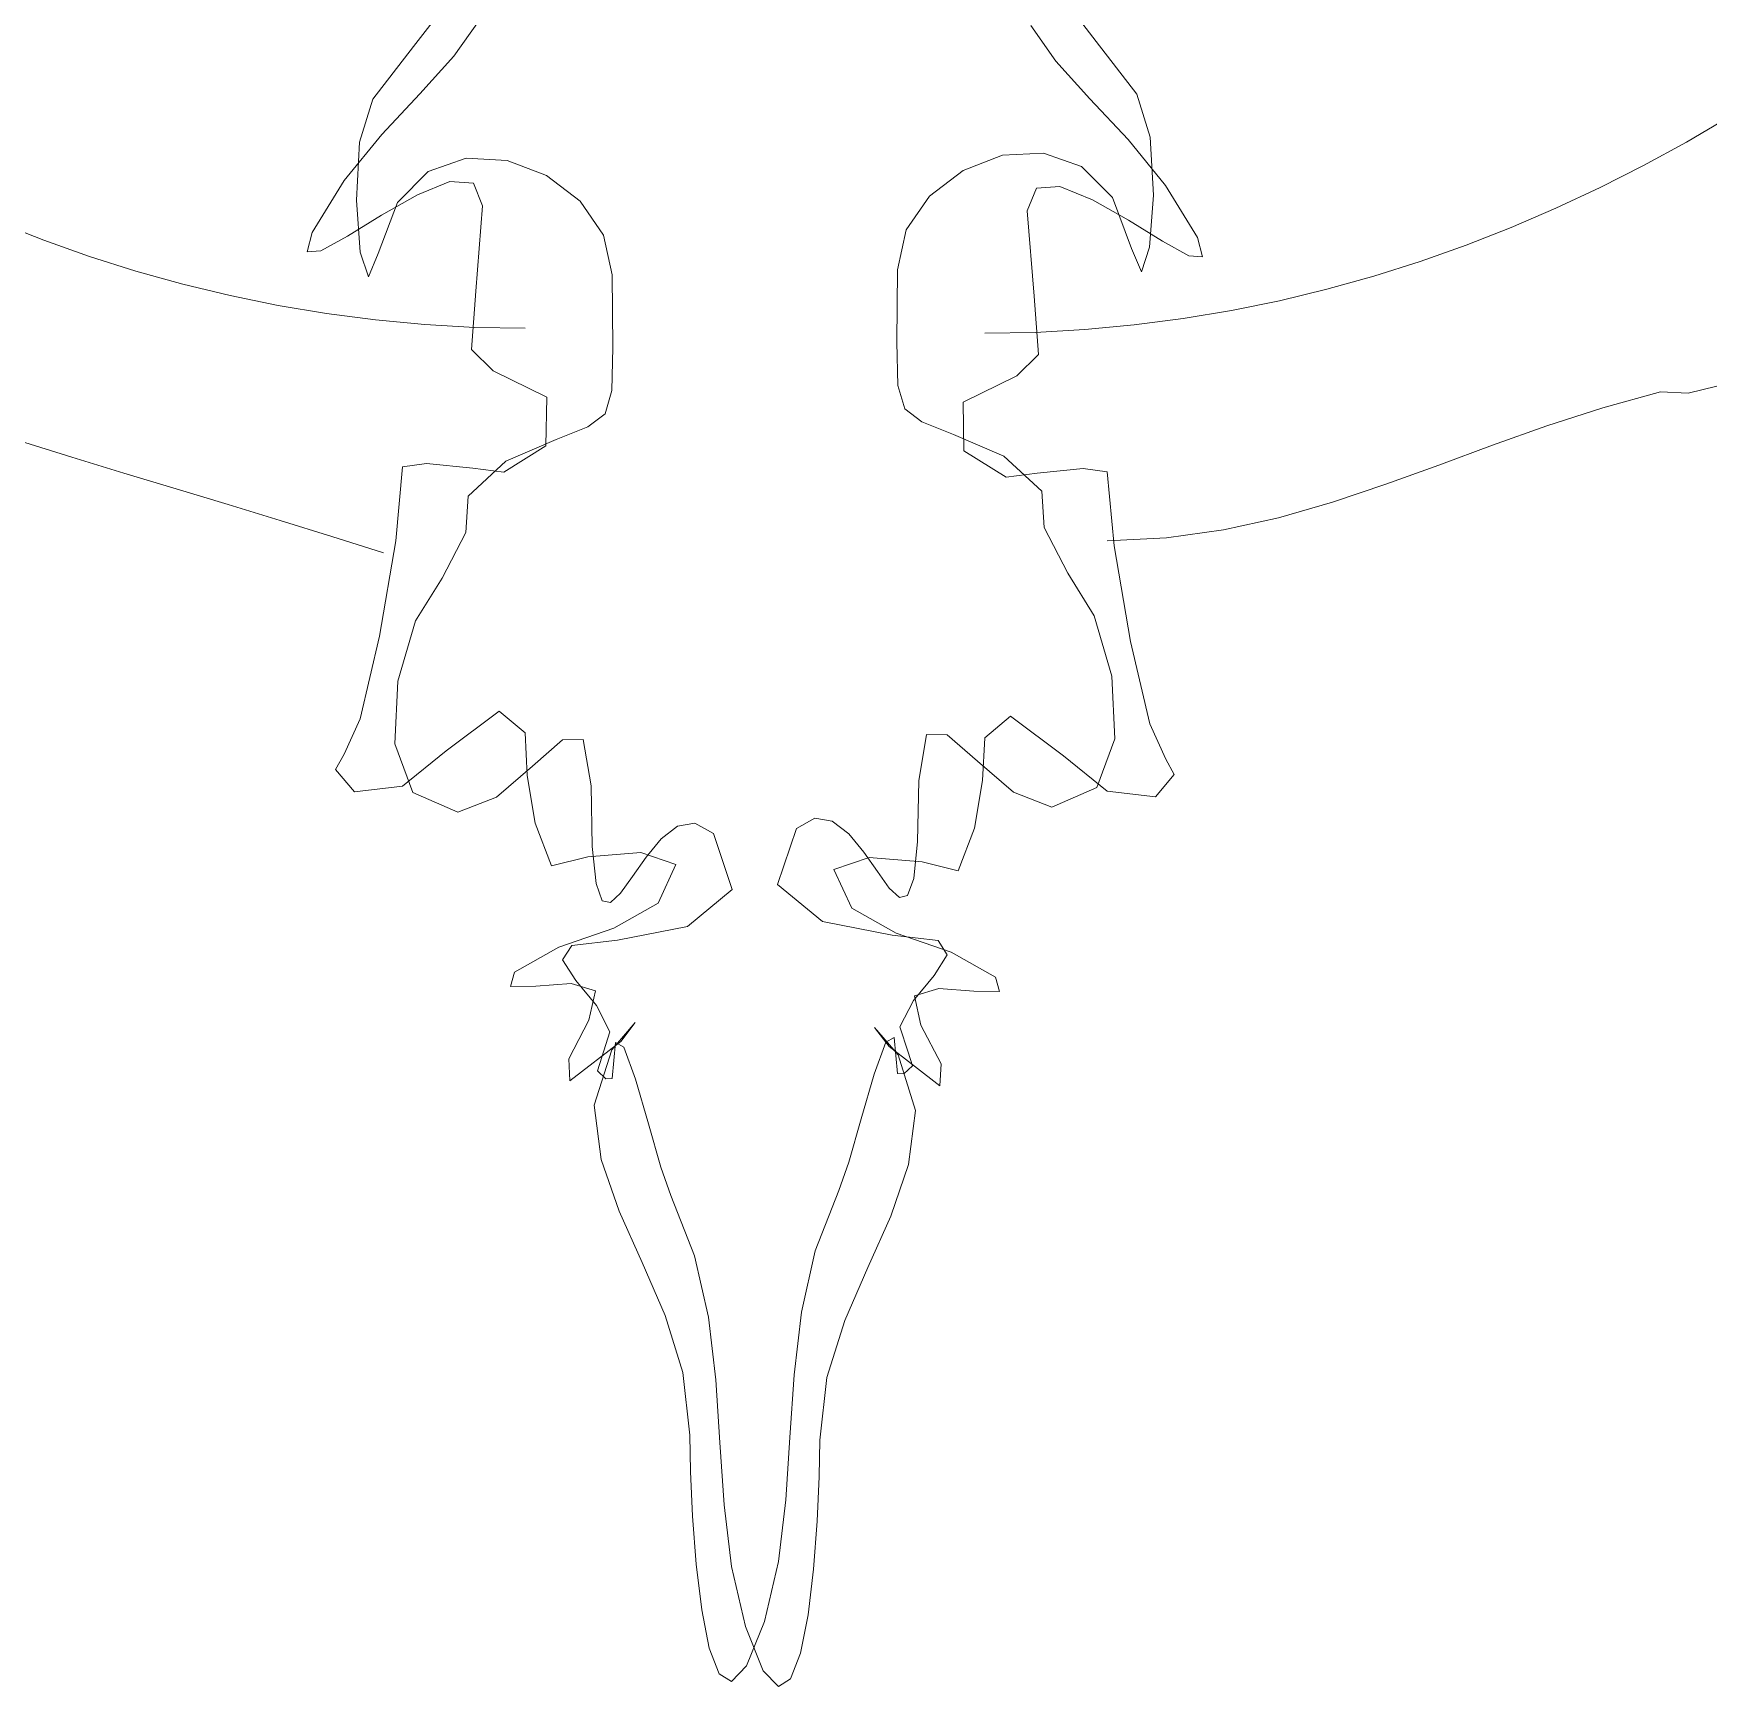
# Model space of a CAD drawing. Header units: centimetres. Extents: x 134057 to 145613, y 5028 to 39996.
# Drawn here: x 141053.73 to 141096.34, y 25150.75 to 25192.79 of the extents above; entities that cross this region are included whole.
import ezdxf

# ---------------------------------------------------------------- set-up
doc = ezdxf.new("R2010")
doc.units = ezdxf.units.CM
doc.layers.add('TEXT', color=3, linetype='Continuous', lineweight=20)

msp = doc.modelspace()

# ---------------------------------------------------------------- linework, layer by layer
at = {"layer": 'TEXT', "color": 2, "linetype": 'Continuous', "lineweight": 13}
for p, q in [((141064.345, 25193.696), (141063.4, 25192.461)), ((141064.345, 25193.696), (141063.4, 25192.461)), ((141079.823, 25193.823), (141080.769, 25192.588)), ((141079.823, 25193.823), (141080.769, 25192.588)), ((141064.425, 25192.216), (141065.069, 25193.127)), ((141064.425, 25192.216), (141065.069, 25193.127)), ((141079.743, 25192.088), (141079.1, 25192.999)), ((141079.743, 25192.088), (141079.1, 25192.999)), ((141080.769, 25192.588), (141081.803, 25191.251)), ((141080.769, 25192.588), (141081.803, 25191.251)), ((141063.4, 25192.461), (141062.365, 25191.124)), ((141063.4, 25192.461), (141062.365, 25191.124)), ((141063.56, 25191.26), (141064.425, 25192.216)), ((141063.56, 25191.26), (141064.425, 25192.216)), ((141080.608, 25191.133), (141079.743, 25192.088)), ((141080.608, 25191.133), (141079.743, 25192.088)), ((141062.365, 25191.124), (141062.029, 25190.027)), ((141062.365, 25191.124), (141062.029, 25190.027)), ((141062.592, 25190.221), (141063.56, 25191.26)), ((141062.592, 25190.221), (141063.56, 25191.26)), ((141081.577, 25190.094), (141080.608, 25191.133)), ((141081.577, 25190.094), (141080.608, 25191.133)), ((141081.803, 25191.251), (141082.14, 25190.154)), ((141081.803, 25191.251), (141082.14, 25190.154)), ((141096.859, 25190.663), (141095.784, 25190.034)), ((141096.859, 25190.663), (141095.784, 25190.034)), ((141061.639, 25189.058), (141062.592, 25190.221)), ((141061.639, 25189.058), (141062.592, 25190.221)), ((141062.029, 25190.027), (141061.945, 25188.553)), ((141062.029, 25190.027), (141061.945, 25188.553)), ((141082.529, 25188.931), (141081.577, 25190.094)), ((141082.529, 25188.931), (141081.577, 25190.094)), ((141082.14, 25190.154), (141082.223, 25188.68)), ((141082.14, 25190.154), (141082.223, 25188.68)), ((141095.784, 25190.034), (141094.693, 25189.438)), ((141095.784, 25190.034), (141094.693, 25189.438)), ((141063.774, 25189.284), (141064.742, 25189.62)), ((141063.774, 25189.284), (141064.742, 25189.62)), ((141064.742, 25189.62), (141065.783, 25189.567)), ((141064.742, 25189.62), (141065.783, 25189.567)), ((141078.385, 25189.695), (141077.382, 25189.311)), ((141078.385, 25189.695), (141077.382, 25189.311)), ((141079.426, 25189.748), (141078.385, 25189.695)), ((141079.426, 25189.748), (141078.385, 25189.695)), ((141080.394, 25189.411), (141079.426, 25189.748)), ((141080.394, 25189.411), (141079.426, 25189.748)), ((141062.99, 25188.496), (141063.774, 25189.284)), ((141062.99, 25188.496), (141063.774, 25189.284)), ((141065.783, 25189.567), (141066.786, 25189.184)), ((141065.783, 25189.567), (141066.786, 25189.184)), ((141066.786, 25189.184), (141067.64, 25188.531)), ((141066.786, 25189.184), (141067.64, 25188.531)), ((141077.382, 25189.311), (141076.528, 25188.658)), ((141077.382, 25189.311), (141076.528, 25188.658)), ((141081.179, 25188.624), (141080.394, 25189.411)), ((141081.179, 25188.624), (141080.394, 25189.411)), ((141094.693, 25189.438), (141093.586, 25188.877)), ((141094.693, 25189.438), (141093.586, 25188.877)), ((141060.821, 25187.732), (141061.639, 25189.058)), ((141060.821, 25187.732), (141061.639, 25189.058)), ((141064.324, 25189.026), (141063.497, 25188.694)), ((141064.324, 25189.026), (141063.497, 25188.694)), ((141064.923, 25188.99), (141064.324, 25189.026)), ((141064.923, 25188.99), (141064.324, 25189.026)), ((141065.153, 25188.409), (141064.923, 25188.99)), ((141065.153, 25188.409), (141064.923, 25188.99)), ((141079.015, 25188.281), (141079.246, 25188.863)), ((141079.015, 25188.281), (141079.246, 25188.863)), ((141079.246, 25188.863), (141079.845, 25188.899)), ((141079.246, 25188.863), (141079.845, 25188.899)), ((141079.845, 25188.899), (141080.672, 25188.567)), ((141079.845, 25188.899), (141080.672, 25188.567)), ((141083.347, 25187.604), (141082.529, 25188.931)), ((141083.347, 25187.604), (141082.529, 25188.931)), ((141093.586, 25188.877), (141092.464, 25188.351)), ((141093.586, 25188.877), (141092.464, 25188.351)), ((141061.945, 25188.553), (141062.044, 25187.235)), ((141061.945, 25188.553), (141062.044, 25187.235)), ((141062.501, 25187.198), (141062.99, 25188.496)), ((141062.501, 25187.198), (141062.99, 25188.496)), ((141063.497, 25188.694), (141062.581, 25188.172)), ((141063.497, 25188.694), (141062.581, 25188.172)), ((141064.983, 25186.238), (141065.153, 25188.409)), ((141064.983, 25186.238), (141065.153, 25188.409)), ((141067.64, 25188.531), (141068.234, 25187.668)), ((141067.64, 25188.531), (141068.234, 25187.668)), ((141076.528, 25188.658), (141075.934, 25187.796)), ((141076.528, 25188.658), (141075.934, 25187.796)), ((141080.672, 25188.567), (141081.587, 25188.044)), ((141080.672, 25188.567), (141081.587, 25188.044)), ((141081.668, 25187.326), (141081.179, 25188.624)), ((141081.668, 25187.326), (141081.179, 25188.624)), ((141082.223, 25188.68), (141082.125, 25187.362)), ((141082.223, 25188.68), (141082.125, 25187.362)), ((141092.464, 25188.351), (141091.327, 25187.862)), ((141092.464, 25188.351), (141091.327, 25187.862)), ((141052.841, 25187.989), (141053.993, 25187.538)), ((141052.841, 25187.989), (141053.993, 25187.538)), ((141062.581, 25188.172), (141061.716, 25187.637)), ((141062.581, 25188.172), (141061.716, 25187.637)), ((141079.186, 25186.11), (141079.015, 25188.281)), ((141079.186, 25186.11), (141079.015, 25188.281)), ((141081.587, 25188.044), (141082.452, 25187.509)), ((141081.587, 25188.044), (141082.452, 25187.509)), ((141053.993, 25187.538), (141055.158, 25187.125)), ((141053.993, 25187.538), (141055.158, 25187.125)), ((141060.697, 25187.239), (141060.821, 25187.732)), ((141060.697, 25187.239), (141060.821, 25187.732)), ((141061.716, 25187.637), (141061.041, 25187.266)), ((141061.716, 25187.637), (141061.041, 25187.266)), ((141068.234, 25187.668), (141068.457, 25186.657)), ((141068.234, 25187.668), (141068.457, 25186.657)), ((141075.934, 25187.796), (141075.712, 25186.784)), ((141075.934, 25187.796), (141075.712, 25186.784)), ((141082.452, 25187.509), (141083.127, 25187.139)), ((141082.452, 25187.509), (141083.127, 25187.139)), ((141083.472, 25187.111), (141083.347, 25187.604)), ((141083.472, 25187.111), (141083.347, 25187.604)), ((141091.327, 25187.862), (141090.176, 25187.41)), ((141091.327, 25187.862), (141090.176, 25187.41)), ((141055.158, 25187.125), (141056.338, 25186.751)), ((141055.158, 25187.125), (141056.338, 25186.751)), ((141061.041, 25187.266), (141060.697, 25187.239)), ((141061.041, 25187.266), (141060.697, 25187.239)), ((141062.044, 25187.235), (141062.253, 25186.606)), ((141062.044, 25187.235), (141062.253, 25186.606)), ((141062.253, 25186.606), (141062.501, 25187.198)), ((141062.253, 25186.606), (141062.501, 25187.198)), ((141081.916, 25186.733), (141081.668, 25187.326)), ((141081.916, 25186.733), (141081.668, 25187.326)), ((141082.125, 25187.362), (141081.916, 25186.733)), ((141082.125, 25187.362), (141081.916, 25186.733)), ((141083.127, 25187.139), (141083.472, 25187.111)), ((141083.127, 25187.139), (141083.472, 25187.111)), ((141090.176, 25187.41), (141089.01, 25186.997)), ((141090.176, 25187.41), (141089.01, 25186.997)), ((141056.338, 25186.751), (141057.531, 25186.418)), ((141056.338, 25186.751), (141057.531, 25186.418)), ((141068.457, 25186.657), (141068.473, 25184.811)), ((141068.457, 25186.657), (141068.473, 25184.811)), ((141075.712, 25186.784), (141075.696, 25184.939)), ((141075.712, 25186.784), (141075.696, 25184.939)), ((141087.831, 25186.624), (141086.638, 25186.29)), ((141087.831, 25186.624), (141086.638, 25186.29)), ((141089.01, 25186.997), (141087.831, 25186.624)), ((141089.01, 25186.997), (141087.831, 25186.624)), ((141057.531, 25186.418), (141058.737, 25186.126)), ((141057.531, 25186.418), (141058.737, 25186.126)), ((141064.872, 25184.759), (141064.983, 25186.238)), ((141064.872, 25184.759), (141064.983, 25186.238)), ((141086.638, 25186.29), (141085.431, 25185.998)), ((141086.638, 25186.29), (141085.431, 25185.998)), ((141058.737, 25186.126), (141059.957, 25185.876)), ((141058.737, 25186.126), (141059.957, 25185.876)), ((141059.957, 25185.876), (141061.189, 25185.669)), ((141059.957, 25185.876), (141061.189, 25185.669)), ((141079.296, 25184.631), (141079.186, 25186.11)), ((141079.296, 25184.631), (141079.186, 25186.11)), ((141085.431, 25185.998), (141084.212, 25185.748)), ((141085.431, 25185.998), (141084.212, 25185.748)), ((141061.189, 25185.669), (141062.433, 25185.507)), ((141061.189, 25185.669), (141062.433, 25185.507)), ((141062.433, 25185.507), (141063.689, 25185.39)), ((141062.433, 25185.507), (141063.689, 25185.39)), ((141063.689, 25185.39), (141064.957, 25185.319)), ((141063.689, 25185.39), (141064.957, 25185.319)), ((141081.736, 25185.38), (141080.48, 25185.263)), ((141081.736, 25185.38), (141080.48, 25185.263)), ((141082.98, 25185.542), (141081.736, 25185.38)), ((141082.98, 25185.542), (141081.736, 25185.38)), ((141084.212, 25185.748), (141082.98, 25185.542)), ((141084.212, 25185.748), (141082.98, 25185.542)), ((141064.957, 25185.319), (141066.236, 25185.295)), ((141064.957, 25185.319), (141066.236, 25185.295)), ((141075.696, 25184.939), (141075.722, 25183.841)), ((141075.696, 25184.939), (141075.722, 25183.841)), ((141079.212, 25185.192), (141077.932, 25185.168)), ((141079.212, 25185.192), (141077.932, 25185.168)), ((141080.48, 25185.263), (141079.212, 25185.192)), ((141080.48, 25185.263), (141079.212, 25185.192)), ((141065.424, 25184.212), (141064.872, 25184.759)), ((141065.424, 25184.212), (141064.872, 25184.759)), ((141068.473, 25184.811), (141068.447, 25183.714)), ((141068.473, 25184.811), (141068.447, 25183.714)), ((141078.745, 25184.085), (141079.296, 25184.631)), ((141078.745, 25184.085), (141079.296, 25184.631)), ((141066.788, 25183.545), (141065.424, 25184.212)), ((141066.788, 25183.545), (141065.424, 25184.212)), ((141077.381, 25183.418), (141078.745, 25184.085)), ((141077.381, 25183.418), (141078.745, 25184.085)), ((141097.515, 25184.06), (141095.829, 25183.645)), ((141068.447, 25183.714), (141068.271, 25183.12)), ((141068.447, 25183.714), (141068.271, 25183.12)), ((141075.722, 25183.841), (141075.898, 25183.248)), ((141075.722, 25183.841), (141075.898, 25183.248)), ((141095.124, 25183.679), (141093.652, 25183.276)), ((141095.829, 25183.645), (141095.124, 25183.679)), ((141066.767, 25182.307), (141066.788, 25183.545)), ((141066.767, 25182.307), (141066.788, 25183.545)), ((141075.898, 25183.248), (141076.333, 25182.914)), ((141075.898, 25183.248), (141076.333, 25182.914)), ((141077.401, 25182.18), (141077.381, 25183.418)), ((141077.401, 25182.18), (141077.381, 25183.418)), ((141093.652, 25183.276), (141092.23, 25182.817)), ((141067.835, 25182.786), (141067.031, 25182.467)), ((141067.835, 25182.786), (141067.031, 25182.467)), ((141068.271, 25183.12), (141067.835, 25182.786)), ((141068.271, 25183.12), (141067.835, 25182.786)), ((141076.333, 25182.914), (141077.137, 25182.595)), ((141076.333, 25182.914), (141077.137, 25182.595)), ((141092.23, 25182.817), (141090.847, 25182.323)), ((141054.703, 25182.019), (141053.379, 25182.43)), ((141067.031, 25182.467), (141065.75, 25181.919)), ((141067.031, 25182.467), (141065.75, 25181.919)), ((141077.137, 25182.595), (141078.419, 25182.046)), ((141077.137, 25182.595), (141078.419, 25182.046)), ((141056.03, 25181.614), (141054.703, 25182.019)), ((141065.75, 25181.919), (141064.787, 25181.026)), ((141065.75, 25181.919), (141064.787, 25181.026)), ((141065.695, 25181.64), (141066.767, 25182.307)), ((141065.695, 25181.64), (141066.767, 25182.307)), ((141078.474, 25181.513), (141077.401, 25182.18)), ((141078.474, 25181.513), (141077.401, 25182.18)), ((141078.419, 25182.046), (141079.382, 25181.154)), ((141078.419, 25182.046), (141079.382, 25181.154)), ((141090.847, 25182.323), (141089.486, 25181.818)), ((141057.357, 25181.213), (141056.03, 25181.614)), ((141062.947, 25179.891), (141063.123, 25181.776)), ((141062.947, 25179.891), (141063.123, 25181.776)), ((141063.123, 25181.776), (141063.729, 25181.861)), ((141063.123, 25181.776), (141063.729, 25181.861)), ((141063.729, 25181.861), (141064.907, 25181.736)), ((141063.729, 25181.861), (141064.907, 25181.736)), ((141064.907, 25181.736), (141065.695, 25181.64)), ((141064.907, 25181.736), (141065.695, 25181.64)), ((141079.261, 25181.608), (141078.474, 25181.513)), ((141079.261, 25181.608), (141078.474, 25181.513)), ((141080.439, 25181.733), (141079.261, 25181.608)), ((141080.439, 25181.733), (141079.261, 25181.608)), ((141081.046, 25181.648), (141080.439, 25181.733)), ((141081.046, 25181.648), (141080.439, 25181.733)), ((141081.221, 25179.764), (141081.046, 25181.648)), ((141081.221, 25179.764), (141081.046, 25181.648)), ((141089.486, 25181.818), (141088.136, 25181.327)), ((141058.684, 25180.812), (141057.357, 25181.213)), ((141079.382, 25181.154), (141079.442, 25180.231)), ((141079.382, 25181.154), (141079.442, 25180.231)), ((141088.136, 25181.327), (141086.781, 25180.872)), ((141060.007, 25180.409), (141058.684, 25180.812)), ((141064.787, 25181.026), (141064.727, 25180.104)), ((141064.787, 25181.026), (141064.727, 25180.104)), ((141086.781, 25180.872), (141085.409, 25180.477)), ((141061.325, 25180), (141060.007, 25180.409)), ((141079.442, 25180.231), (141080.043, 25179.068)), ((141079.442, 25180.231), (141080.043, 25179.068)), ((141085.409, 25180.477), (141084.004, 25180.166)), ((141062.636, 25179.582), (141061.325, 25180)), ((141062.53, 25177.461), (141062.947, 25179.891)), ((141062.53, 25177.461), (141062.947, 25179.891)), ((141064.727, 25180.104), (141064.125, 25178.941)), ((141064.727, 25180.104), (141064.125, 25178.941)), ((141082.555, 25179.962), (141081.046, 25179.888)), ((141084.004, 25180.166), (141082.555, 25179.962)), ((141081.638, 25177.333), (141081.221, 25179.764)), ((141081.638, 25177.333), (141081.221, 25179.764)), ((141064.125, 25178.941), (141063.453, 25177.854)), ((141064.125, 25178.941), (141063.453, 25177.854)), ((141080.043, 25179.068), (141080.716, 25177.981)), ((141080.043, 25179.068), (141080.716, 25177.981)), ((141063.453, 25177.854), (141063.001, 25176.318)), ((141063.453, 25177.854), (141063.001, 25176.318)), ((141080.716, 25177.981), (141081.167, 25176.445)), ((141080.716, 25177.981), (141081.167, 25176.445)), ((141062.038, 25175.361), (141062.53, 25177.461)), ((141062.038, 25175.361), (141062.53, 25177.461)), ((141082.131, 25175.233), (141081.638, 25177.333)), ((141082.131, 25175.233), (141081.638, 25177.333)), ((141081.167, 25176.445), (141081.242, 25174.858)), ((141081.167, 25176.445), (141081.242, 25174.858)), ((141063.001, 25176.318), (141062.926, 25174.73)), ((141063.001, 25176.318), (141062.926, 25174.73)), ((141065.579, 25175.559), (141064.231, 25174.546)), ((141065.579, 25175.559), (141064.231, 25174.546)), ((141066.236, 25175.007), (141065.579, 25175.559)), ((141066.236, 25175.007), (141065.579, 25175.559)), ((141061.634, 25174.466), (141062.038, 25175.361)), ((141061.634, 25174.466), (141062.038, 25175.361)), ((141077.932, 25174.88), (141078.589, 25175.431)), ((141077.932, 25174.88), (141078.589, 25175.431)), ((141078.589, 25175.431), (141079.938, 25174.419)), ((141078.589, 25175.431), (141079.938, 25174.419)), ((141082.535, 25174.338), (141082.131, 25175.233)), ((141082.535, 25174.338), (141082.131, 25175.233)), ((141062.926, 25174.73), (141063.384, 25173.487)), ((141062.926, 25174.73), (141063.384, 25173.487)), ((141066.291, 25173.919), (141066.236, 25175.007)), ((141066.291, 25173.919), (141066.236, 25175.007)), ((141066.424, 25174.159), (141067.192, 25174.827)), ((141066.424, 25174.159), (141067.192, 25174.827)), ((141067.192, 25174.827), (141067.719, 25174.839)), ((141067.192, 25174.827), (141067.719, 25174.839)), ((141067.719, 25174.839), (141067.915, 25173.662)), ((141067.719, 25174.839), (141067.915, 25173.662)), ((141076.449, 25174.966), (141076.253, 25173.789)), ((141076.449, 25174.966), (141076.253, 25173.789)), ((141076.976, 25174.954), (141076.449, 25174.966)), ((141076.976, 25174.954), (141076.449, 25174.966)), ((141077.744, 25174.286), (141076.976, 25174.954)), ((141077.744, 25174.286), (141076.976, 25174.954)), ((141077.877, 25173.792), (141077.932, 25174.88)), ((141077.877, 25173.792), (141077.932, 25174.88)), ((141081.242, 25174.858), (141080.784, 25173.615)), ((141081.242, 25174.858), (141080.784, 25173.615)), ((141061.418, 25174.075), (141061.634, 25174.466)), ((141061.418, 25174.075), (141061.634, 25174.466)), ((141064.231, 25174.546), (141063.123, 25173.654)), ((141064.231, 25174.546), (141063.123, 25173.654)), ((141078.662, 25173.494), (141077.744, 25174.286)), ((141078.662, 25173.494), (141077.744, 25174.286)), ((141079.938, 25174.419), (141081.046, 25173.526)), ((141079.938, 25174.419), (141081.046, 25173.526)), ((141082.75, 25173.947), (141082.535, 25174.338)), ((141082.75, 25173.947), (141082.535, 25174.338)), ((141061.894, 25173.503), (141061.418, 25174.075)), ((141061.894, 25173.503), (141061.418, 25174.075)), ((141065.507, 25173.367), (141066.424, 25174.159)), ((141065.507, 25173.367), (141066.424, 25174.159)), ((141066.497, 25172.711), (141066.291, 25173.919)), ((141066.497, 25172.711), (141066.291, 25173.919)), ((141082.274, 25173.376), (141082.75, 25173.947)), ((141082.274, 25173.376), (141082.75, 25173.947)), ((141063.123, 25173.654), (141061.894, 25173.503)), ((141063.123, 25173.654), (141061.894, 25173.503)), ((141063.384, 25173.487), (141064.531, 25172.985)), ((141063.384, 25173.487), (141064.531, 25172.985)), ((141067.915, 25173.662), (141067.948, 25172.117)), ((141067.915, 25173.662), (141067.948, 25172.117)), ((141076.253, 25173.789), (141076.22, 25172.244)), ((141076.253, 25173.789), (141076.22, 25172.244)), ((141077.672, 25172.584), (141077.877, 25173.792)), ((141077.672, 25172.584), (141077.877, 25173.792)), ((141079.637, 25173.112), (141078.662, 25173.494)), ((141079.637, 25173.112), (141078.662, 25173.494)), ((141080.784, 25173.615), (141079.637, 25173.112)), ((141080.784, 25173.615), (141079.637, 25173.112)), ((141081.046, 25173.526), (141082.274, 25173.376)), ((141081.046, 25173.526), (141082.274, 25173.376)), ((141064.531, 25172.985), (141065.507, 25173.367)), ((141064.531, 25172.985), (141065.507, 25173.367)), ((141066.913, 25171.623), (141066.497, 25172.711)), ((141066.913, 25171.623), (141066.497, 25172.711)), ((141069.699, 25172.307), (141070.115, 25172.632)), ((141069.699, 25172.307), (141070.115, 25172.632)), ((141070.115, 25172.632), (141070.56, 25172.713)), ((141070.115, 25172.632), (141070.56, 25172.713)), ((141070.56, 25172.713), (141071.029, 25172.443)), ((141070.56, 25172.713), (141071.029, 25172.443)), ((141073.14, 25172.571), (141072.658, 25171.147)), ((141073.14, 25172.571), (141072.658, 25171.147)), ((141073.609, 25172.84), (141073.14, 25172.571)), ((141073.609, 25172.84), (141073.14, 25172.571)), ((141074.054, 25172.759), (141073.609, 25172.84)), ((141074.054, 25172.759), (141073.609, 25172.84)), ((141074.47, 25172.434), (141074.054, 25172.759)), ((141074.47, 25172.434), (141074.054, 25172.759)), ((141077.256, 25171.496), (141077.672, 25172.584)), ((141077.256, 25171.496), (141077.672, 25172.584)), ((141067.948, 25172.117), (141068.044, 25171.177)), ((141067.948, 25172.117), (141068.044, 25171.177)), ((141069.316, 25171.844), (141069.699, 25172.307)), ((141069.316, 25171.844), (141069.699, 25172.307)), ((141071.029, 25172.443), (141071.51, 25171.019)), ((141071.029, 25172.443), (141071.51, 25171.019)), ((141074.853, 25171.971), (141074.47, 25172.434)), ((141074.853, 25171.971), (141074.47, 25172.434)), ((141076.22, 25172.244), (141076.125, 25171.305)), ((141076.22, 25172.244), (141076.125, 25171.305)), ((141067.831, 25171.856), (141066.913, 25171.623)), ((141067.831, 25171.856), (141066.913, 25171.623)), ((141069.18, 25171.962), (141067.831, 25171.856)), ((141069.18, 25171.962), (141067.831, 25171.856)), ((141068.97, 25171.349), (141069.316, 25171.844)), ((141068.97, 25171.349), (141069.316, 25171.844)), ((141070.073, 25171.661), (141069.18, 25171.962)), ((141070.073, 25171.661), (141069.18, 25171.962)), ((141074.096, 25171.534), (141074.988, 25171.834)), ((141074.096, 25171.534), (141074.988, 25171.834)), ((141075.199, 25171.477), (141074.853, 25171.971)), ((141075.199, 25171.477), (141074.853, 25171.971)), ((141074.988, 25171.834), (141076.338, 25171.728)), ((141074.988, 25171.834), (141076.338, 25171.728)), ((141076.338, 25171.728), (141077.256, 25171.496)), ((141076.338, 25171.728), (141077.256, 25171.496)), ((141068.665, 25170.929), (141068.97, 25171.349)), ((141068.665, 25170.929), (141068.97, 25171.349)), ((141069.62, 25170.676), (141070.073, 25171.661)), ((141069.62, 25170.676), (141070.073, 25171.661)), ((141074.548, 25170.548), (141074.096, 25171.534)), ((141074.548, 25170.548), (141074.096, 25171.534)), ((141075.503, 25171.057), (141075.199, 25171.477)), ((141075.503, 25171.057), (141075.199, 25171.477)), ((141076.125, 25171.305), (141075.97, 25170.865)), ((141076.125, 25171.305), (141075.97, 25170.865)), ((141068.044, 25171.177), (141068.198, 25170.737)), ((141068.044, 25171.177), (141068.198, 25170.737)), ((141068.407, 25170.69), (141068.665, 25170.929)), ((141068.407, 25170.69), (141068.665, 25170.929)), ((141071.51, 25171.019), (141070.367, 25170.077)), ((141071.51, 25171.019), (141070.367, 25170.077)), ((141072.658, 25171.147), (141073.801, 25170.204)), ((141072.658, 25171.147), (141073.801, 25170.204)), ((141075.762, 25170.817), (141075.503, 25171.057)), ((141075.762, 25170.817), (141075.503, 25171.057)), ((141075.97, 25170.865), (141075.762, 25170.817)), ((141075.97, 25170.865), (141075.762, 25170.817)), ((141068.198, 25170.737), (141068.407, 25170.69)), ((141068.198, 25170.737), (141068.407, 25170.69)), ((141068.492, 25170.039), (141069.62, 25170.676)), ((141068.492, 25170.039), (141069.62, 25170.676)), ((141075.676, 25169.911), (141074.548, 25170.548)), ((141075.676, 25169.911), (141074.548, 25170.548)), ((141067.093, 25169.553), (141068.492, 25170.039)), ((141067.093, 25169.553), (141068.492, 25170.039)), ((141070.367, 25170.077), (141068.592, 25169.736)), ((141070.367, 25170.077), (141068.592, 25169.736)), ((141073.801, 25170.204), (141075.576, 25169.863)), ((141073.801, 25170.204), (141075.576, 25169.863)), ((141067.425, 25169.6), (141067.193, 25169.235)), ((141067.425, 25169.6), (141067.193, 25169.235)), ((141068.592, 25169.736), (141067.425, 25169.6)), ((141068.592, 25169.736), (141067.425, 25169.6)), ((141075.576, 25169.863), (141076.744, 25169.727)), ((141075.576, 25169.863), (141076.744, 25169.727)), ((141077.075, 25169.425), (141075.676, 25169.911)), ((141077.075, 25169.425), (141075.676, 25169.911)), ((141076.744, 25169.727), (141076.975, 25169.362)), ((141076.744, 25169.727), (141076.975, 25169.362)), ((141065.965, 25168.916), (141067.093, 25169.553)), ((141065.965, 25168.916), (141067.093, 25169.553)), ((141067.193, 25169.235), (141067.526, 25168.704)), ((141067.193, 25169.235), (141067.526, 25168.704)), ((141076.975, 25169.362), (141076.642, 25168.831)), ((141076.975, 25169.362), (141076.642, 25168.831)), ((141078.203, 25168.788), (141077.075, 25169.425)), ((141078.203, 25168.788), (141077.075, 25169.425)), ((141065.864, 25168.555), (141065.965, 25168.916)), ((141065.864, 25168.555), (141065.965, 25168.916)), ((141076.642, 25168.831), (141076.118, 25168.199)), ((141076.642, 25168.831), (141076.118, 25168.199)), ((141078.305, 25168.428), (141078.203, 25168.788)), ((141078.305, 25168.428), (141078.203, 25168.788)), ((141066.515, 25168.565), (141065.864, 25168.555)), ((141066.515, 25168.565), (141065.864, 25168.555)), ((141067.408, 25168.633), (141066.515, 25168.565)), ((141067.408, 25168.633), (141066.515, 25168.565)), ((141068.027, 25168.448), (141067.408, 25168.633)), ((141068.027, 25168.448), (141067.408, 25168.633)), ((141067.526, 25168.704), (141068.051, 25168.071)), ((141067.526, 25168.704), (141068.051, 25168.071)), ((141067.86, 25167.698), (141068.027, 25168.448)), ((141067.86, 25167.698), (141068.027, 25168.448)), ((141076.141, 25168.321), (141076.761, 25168.506)), ((141076.141, 25168.321), (141076.761, 25168.506)), ((141076.308, 25167.57), (141076.141, 25168.321)), ((141076.308, 25167.57), (141076.141, 25168.321)), ((141076.761, 25168.506), (141077.653, 25168.438)), ((141076.761, 25168.506), (141077.653, 25168.438)), ((141077.653, 25168.438), (141078.305, 25168.428)), ((141077.653, 25168.438), (141078.305, 25168.428)), ((141068.051, 25168.071), (141068.395, 25167.401)), ((141068.051, 25168.071), (141068.395, 25167.401)), ((141076.118, 25168.199), (141075.774, 25167.529)), ((141076.118, 25168.199), (141075.774, 25167.529)), ((141067.349, 25166.715), (141067.86, 25167.698)), ((141067.349, 25166.715), (141067.86, 25167.698)), ((141068.442, 25166.946), (141069.039, 25167.637)), ((141068.442, 25166.946), (141069.039, 25167.637)), ((141069.039, 25167.637), (141068.673, 25167.156)), ((141069.039, 25167.637), (141068.673, 25167.156)), ((141075.726, 25166.818), (141075.13, 25167.51)), ((141075.13, 25167.51), (141075.496, 25167.029)), ((141075.726, 25166.818), (141075.13, 25167.51)), ((141075.13, 25167.51), (141075.496, 25167.029)), ((141075.774, 25167.529), (141075.982, 25166.885)), ((141075.774, 25167.529), (141075.982, 25166.885)), ((141076.819, 25166.587), (141076.308, 25167.57)), ((141076.819, 25166.587), (141076.308, 25167.57)), ((141068.673, 25167.156), (141067.379, 25166.153)), ((141068.673, 25167.156), (141067.379, 25166.153)), ((141068.395, 25167.401), (141068.186, 25166.758)), ((141068.395, 25167.401), (141068.186, 25166.758)), ((141068.457, 25166.216), (141068.539, 25167.133)), ((141068.457, 25166.216), (141068.539, 25167.133)), ((141068.539, 25167.133), (141068.753, 25167.009)), ((141068.539, 25167.133), (141068.753, 25167.009)), ((141068.753, 25167.009), (141069.049, 25166.199)), ((141068.753, 25167.009), (141069.049, 25166.199)), ((141075.416, 25167.136), (141075.119, 25166.327)), ((141075.416, 25167.136), (141075.119, 25166.327)), ((141075.63, 25167.261), (141075.416, 25167.136)), ((141075.63, 25167.261), (141075.416, 25167.136)), ((141075.496, 25167.029), (141076.789, 25166.026)), ((141075.496, 25167.029), (141076.789, 25166.026)), ((141075.712, 25166.344), (141075.63, 25167.261)), ((141075.712, 25166.344), (141075.63, 25167.261)), ((141067.379, 25166.153), (141067.349, 25166.715)), ((141067.379, 25166.153), (141067.349, 25166.715)), ((141067.996, 25165.532), (141068.442, 25166.946)), ((141067.996, 25165.532), (141068.442, 25166.946)), ((141068.186, 25166.758), (141068.076, 25166.407)), ((141068.186, 25166.758), (141068.076, 25166.407)), ((141076.173, 25165.404), (141075.726, 25166.818)), ((141076.173, 25165.404), (141075.726, 25166.818)), ((141075.982, 25166.885), (141076.093, 25166.534)), ((141075.982, 25166.885), (141076.093, 25166.534)), ((141076.789, 25166.026), (141076.819, 25166.587)), ((141076.789, 25166.026), (141076.819, 25166.587)), ((141068.076, 25166.407), (141068.296, 25166.206)), ((141068.076, 25166.407), (141068.296, 25166.206)), ((141068.296, 25166.206), (141068.457, 25166.216)), ((141068.296, 25166.206), (141068.457, 25166.216)), ((141069.049, 25166.199), (141069.379, 25165.063)), ((141069.049, 25166.199), (141069.379, 25165.063)), ((141075.119, 25166.327), (141074.789, 25165.191)), ((141075.119, 25166.327), (141074.789, 25165.191)), ((141075.872, 25166.334), (141075.712, 25166.344)), ((141075.872, 25166.334), (141075.712, 25166.344)), ((141076.093, 25166.534), (141075.872, 25166.334)), ((141076.093, 25166.534), (141075.872, 25166.334)), ((141068.176, 25164.158), (141067.996, 25165.532)), ((141068.176, 25164.158), (141067.996, 25165.532)), ((141075.992, 25164.031), (141076.173, 25165.404)), ((141075.992, 25164.031), (141076.173, 25165.404)), ((141069.379, 25165.063), (141069.695, 25163.957)), ((141069.379, 25165.063), (141069.695, 25163.957)), ((141074.789, 25165.191), (141074.474, 25164.085)), ((141074.789, 25165.191), (141074.474, 25164.085)), ((141068.627, 25162.844), (141068.176, 25164.158)), ((141068.627, 25162.844), (141068.176, 25164.158)), ((141074.474, 25164.085), (141074.223, 25163.366)), ((141074.474, 25164.085), (141074.223, 25163.366)), ((141075.541, 25162.717), (141075.992, 25164.031)), ((141075.541, 25162.717), (141075.992, 25164.031)), ((141069.695, 25163.957), (141069.946, 25163.238)), ((141069.695, 25163.957), (141069.946, 25163.238)), ((141069.946, 25163.238), (141070.548, 25161.708)), ((141069.946, 25163.238), (141070.548, 25161.708)), ((141074.223, 25163.366), (141073.62, 25161.835)), ((141074.223, 25163.366), (141073.62, 25161.835)), ((141069.214, 25161.538), (141068.627, 25162.844)), ((141069.214, 25161.538), (141068.627, 25162.844)), ((141074.954, 25161.411), (141075.541, 25162.717)), ((141074.954, 25161.411), (141075.541, 25162.717)), ((141069.801, 25160.187), (141069.214, 25161.538)), ((141069.801, 25160.187), (141069.214, 25161.538)), ((141070.548, 25161.708), (141070.902, 25160.141)), ((141070.548, 25161.708), (141070.902, 25160.141)), ((141073.62, 25161.835), (141073.267, 25160.269)), ((141073.62, 25161.835), (141073.267, 25160.269)), ((141074.368, 25160.06), (141074.954, 25161.411)), ((141074.368, 25160.06), (141074.954, 25161.411)), ((141070.252, 25158.738), (141069.801, 25160.187)), ((141070.252, 25158.738), (141069.801, 25160.187)), ((141073.267, 25160.269), (141073.079, 25158.681)), ((141073.267, 25160.269), (141073.079, 25158.681)), ((141070.902, 25160.141), (141071.09, 25158.553)), ((141070.902, 25160.141), (141071.09, 25158.553)), ((141073.917, 25158.611), (141074.368, 25160.06)), ((141073.917, 25158.611), (141074.368, 25160.06)), ((141070.432, 25157.139), (141070.252, 25158.738)), ((141070.432, 25157.139), (141070.252, 25158.738)), ((141071.09, 25158.553), (141071.195, 25156.959)), ((141071.09, 25158.553), (141071.195, 25156.959)), ((141073.079, 25158.681), (141072.974, 25157.086)), ((141073.079, 25158.681), (141072.974, 25157.086)), ((141073.736, 25157.012), (141073.917, 25158.611)), ((141073.736, 25157.012), (141073.917, 25158.611)), ((141070.448, 25156.219), (141070.432, 25157.139)), ((141070.448, 25156.219), (141070.432, 25157.139)), ((141071.195, 25156.959), (141071.3, 25155.371)), ((141071.195, 25156.959), (141071.3, 25155.371)), ((141072.974, 25157.086), (141072.869, 25155.498)), ((141072.974, 25157.086), (141072.869, 25155.498)), ((141073.72, 25156.091), (141073.736, 25157.012)), ((141073.72, 25156.091), (141073.736, 25157.012)), ((141070.5, 25155.083), (141070.448, 25156.219)), ((141070.5, 25155.083), (141070.448, 25156.219)), ((141073.669, 25154.955), (141073.72, 25156.091)), ((141073.669, 25154.955), (141073.72, 25156.091)), ((141072.869, 25155.498), (141072.681, 25153.932)), ((141072.869, 25155.498), (141072.681, 25153.932)), ((141070.593, 25153.865), (141070.5, 25155.083)), ((141070.593, 25153.865), (141070.5, 25155.083)), ((141071.3, 25155.371), (141071.487, 25153.805)), ((141071.3, 25155.371), (141071.487, 25153.805)), ((141073.576, 25153.738), (141073.669, 25154.955)), ((141073.576, 25153.738), (141073.669, 25154.955)), ((141070.732, 25152.701), (141070.593, 25153.865)), ((141070.732, 25152.701), (141070.593, 25153.865)), ((141071.487, 25153.805), (141071.841, 25152.274)), ((141071.487, 25153.805), (141071.841, 25152.274)), ((141072.681, 25153.932), (141072.328, 25152.401)), ((141072.681, 25153.932), (141072.328, 25152.401)), ((141073.436, 25152.574), (141073.576, 25153.738)), ((141073.436, 25152.574), (141073.576, 25153.738)), ((141070.924, 25151.725), (141070.732, 25152.701)), ((141070.924, 25151.725), (141070.732, 25152.701)), ((141073.244, 25151.598), (141073.436, 25152.574)), ((141073.244, 25151.598), (141073.436, 25152.574)), ((141071.841, 25152.274), (141072.298, 25151.148)), ((141071.841, 25152.274), (141072.298, 25151.148)), ((141072.328, 25152.401), (141071.87, 25151.276)), ((141072.328, 25152.401), (141071.87, 25151.276)), ((141071.174, 25151.073), (141070.924, 25151.725)), ((141071.174, 25151.073), (141070.924, 25151.725)), ((141071.87, 25151.276), (141071.488, 25150.878)), ((141071.87, 25151.276), (141071.488, 25150.878)), ((141072.994, 25150.945), (141073.244, 25151.598)), ((141072.994, 25150.945), (141073.244, 25151.598)), ((141071.488, 25150.878), (141071.174, 25151.073)), ((141071.488, 25150.878), (141071.174, 25151.073)), ((141072.298, 25151.148), (141072.681, 25150.75)), ((141072.298, 25151.148), (141072.681, 25150.75)), ((141072.681, 25150.75), (141072.994, 25150.945)), ((141072.681, 25150.75), (141072.994, 25150.945))]:
    msp.add_line(p, q, dxfattribs=at)

doc.saveas('drawing.dxf')
